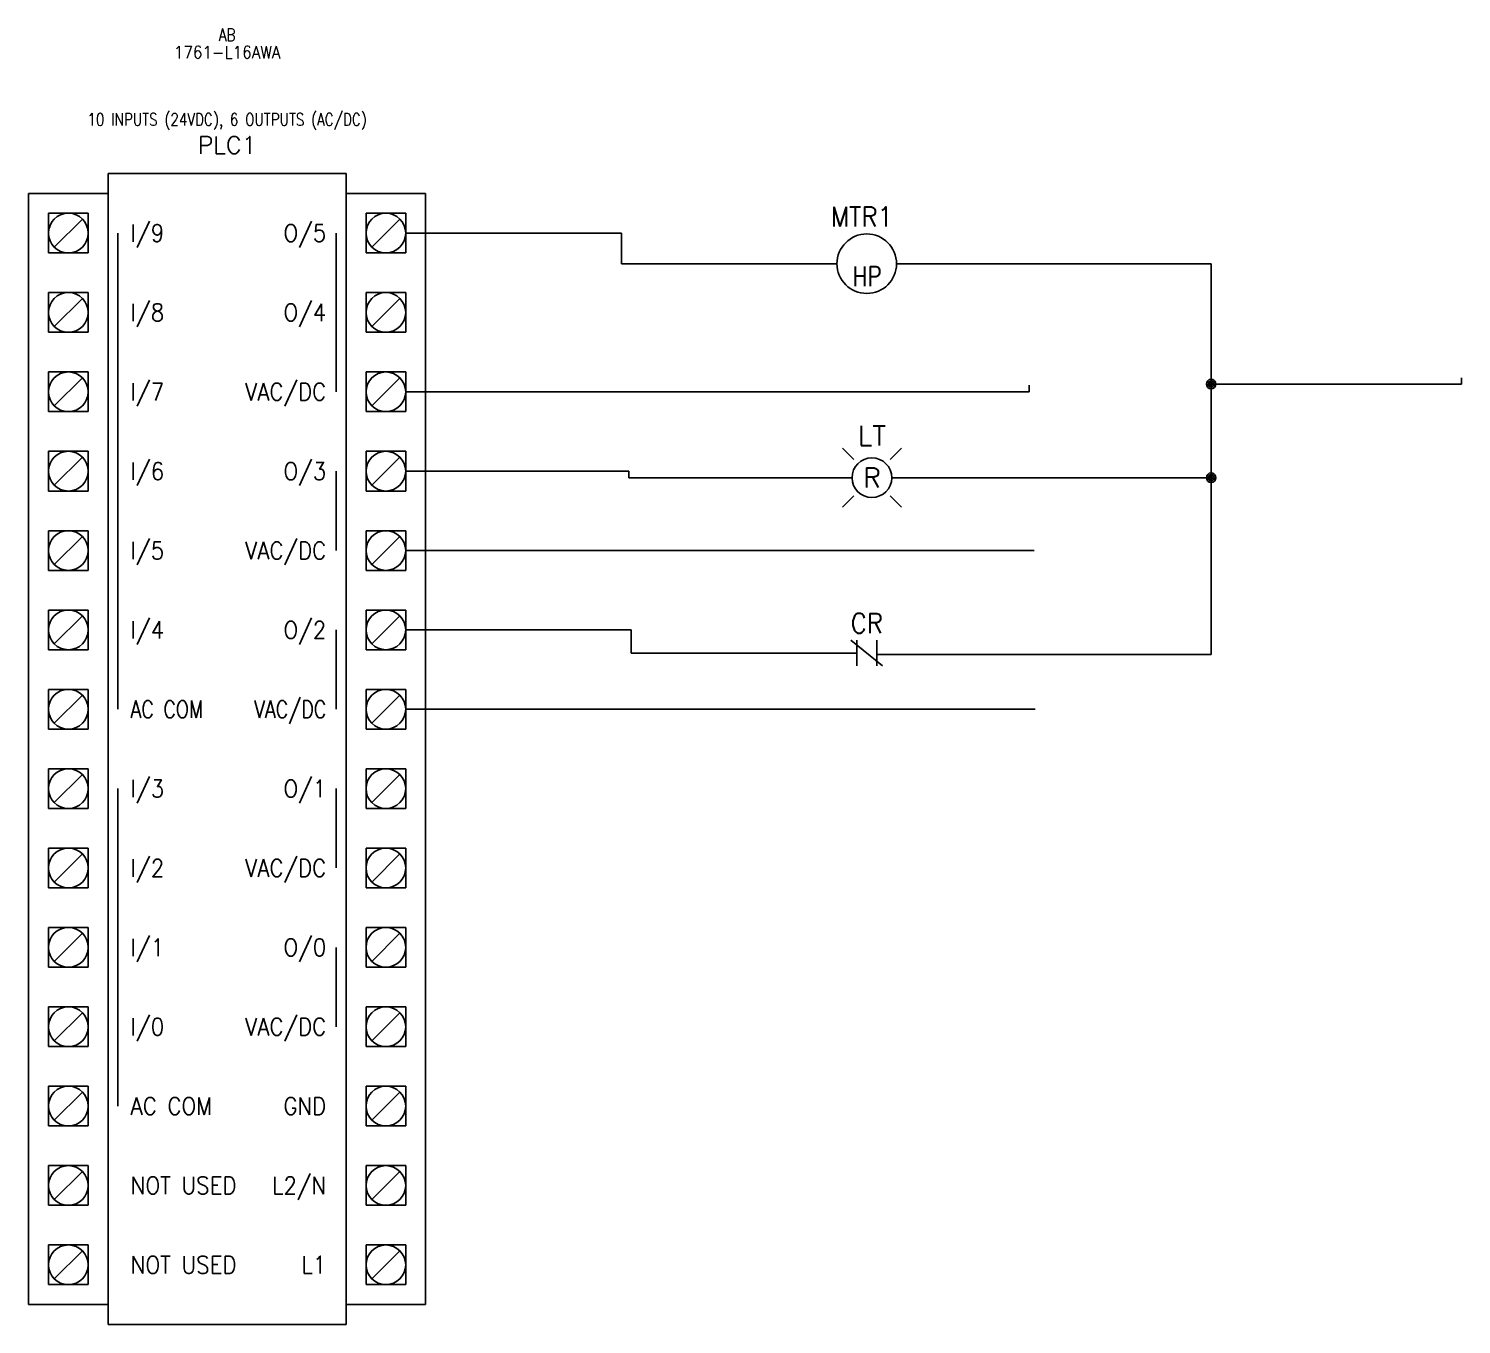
# Model space of a CAD drawing. Header units: inches. Extents: x 5.6 to 25.5, y 3.7 to 20.8.
# Drawn here: x 5.55 to 14.58, y 3.7 to 11.86 of the extents above; entities that cross this region are included whole.
import ezdxf
from ezdxf.enums import TextEntityAlignment as Align

# ---------------------------------------------------------------- set-up
doc = ezdxf.new("R2010")
doc.units = ezdxf.units.IN
doc.header["$MEASUREMENT"] = 0
for name, color, linetype in [('DESC', 150, 'Continuous'), ('MISC', 7, 'Continuous'), ('SYMS', 7, 'Continuous'), ('TAGS', 150, 'Continuous'), ('TERMS', 123, 'Continuous'), ('WIRES', 10, 'Continuous')]:
    doc.layers.add(name, color=color, linetype=linetype)
doc.styles.add('WD', font='romans.shx')

# ---------------------------------------------------------------- blocks, each defined once
blk = doc.blocks.new('PLCIO50E1761-L16AWA')
for p, q in [((-0.75, 0.375), (0.75, 0.375)), ((-0.75, 0.25), (-0.75, 0.375)), ((0.75, 0.375), (0.75, -6.875)), ((-1.25, 0.25), (-1.25, -6.75)), ((-0.75, 0.25), (-1.25, 0.25)), ((-0.75, -6.75), (-0.75, 0.25)), ((1.25, 0.25), (0.75, 0.25)), ((1.25, -6.75), (1.25, 0.25)), ((-1.125, 0.125), (-0.875, 0.125)), ((-1.125, -0.125), (-1.125, 0.125)), ((-0.875, 0.125), (-0.875, -0.125)), ((0.875, -0.125), (0.875, 0.125)), ((0.875, 0.125), (1.125, 0.125)), ((1.125, 0.125), (1.125, -0.125)), ((-0.9116, 0.0884), (-1.0884, -0.0884)), ((-0.6875, 0), (-0.6875, -3)), ((0.6875, 0), (0.6875, -1)), ((1.0884, 0.0884), (0.9116, -0.0884)), ((-0.875, -0.125), (-1.125, -0.125)), ((1.125, -0.125), (0.875, -0.125)), ((-1.125, -0.375), (-0.875, -0.375)), ((-1.125, -0.375), (-0.875, -0.375)), ((-1.125, -0.625), (-1.125, -0.375)), ((-1.125, -0.625), (-1.125, -0.375)), ((-0.9116, -0.4116), (-1.0884, -0.5884)), ((-0.875, -0.375), (-0.875, -0.625)), ((-0.875, -0.375), (-0.875, -0.625)), ((0.875, -0.625), (0.875, -0.375)), ((0.875, -0.375), (1.125, -0.375)), ((1.0884, -0.4116), (0.9116, -0.5884)), ((1.125, -0.375), (1.125, -0.625)), ((-0.875, -0.625), (-1.125, -0.625)), ((-0.875, -0.625), (-1.125, -0.625)), ((1.125, -0.625), (0.875, -0.625)), ((-1.125, -0.875), (-0.875, -0.875)), ((-1.125, -0.875), (-0.875, -0.875)), ((-1.125, -1.125), (-1.125, -0.875)), ((-1.125, -1.125), (-1.125, -0.875)), ((-0.875, -0.875), (-0.875, -1.125)), ((-0.875, -0.875), (-0.875, -1.125)), ((0.875, -1.125), (0.875, -0.875)), ((0.875, -0.875), (1.125, -0.875)), ((1.125, -0.875), (1.125, -1.125)), ((-0.9116, -0.9116), (-1.0884, -1.0884)), ((1.0884, -0.9116), (0.9116, -1.0884)), ((-0.875, -1.125), (-1.125, -1.125)), ((-0.875, -1.125), (-1.125, -1.125)), ((1.125, -1.125), (0.875, -1.125)), ((-1.125, -1.375), (-0.875, -1.375)), ((-1.125, -1.375), (-0.875, -1.375)), ((-1.125, -1.625), (-1.125, -1.375)), ((-1.125, -1.625), (-1.125, -1.375)), ((-0.9116, -1.4116), (-1.0884, -1.5884)), ((-0.875, -1.375), (-0.875, -1.625)), ((-0.875, -1.375), (-0.875, -1.625)), ((0.875, -1.625), (0.875, -1.375)), ((0.875, -1.375), (1.125, -1.375)), ((1.0884, -1.4116), (0.9116, -1.5884)), ((1.125, -1.375), (1.125, -1.625)), ((0.6875, -1.5), (0.6875, -2)), ((-0.875, -1.625), (-1.125, -1.625)), ((-0.875, -1.625), (-1.125, -1.625)), ((1.125, -1.625), (0.875, -1.625)), ((-1.125, -1.875), (-0.875, -1.875)), ((-1.125, -1.875), (-0.875, -1.875)), ((-1.125, -2.125), (-1.125, -1.875)), ((-1.125, -2.125), (-1.125, -1.875)), ((-0.875, -1.875), (-0.875, -2.125)), ((-0.875, -1.875), (-0.875, -2.125)), ((0.875, -2.125), (0.875, -1.875)), ((0.875, -2.125), (0.875, -1.875)), ((0.875, -1.875), (1.125, -1.875)), ((0.875, -1.875), (1.125, -1.875)), ((1.125, -1.875), (1.125, -2.125)), ((1.125, -1.875), (1.125, -2.125)), ((-0.9116, -1.9116), (-1.0884, -2.0884)), ((1.0884, -1.9116), (0.9116, -2.0884)), ((-0.875, -2.125), (-1.125, -2.125)), ((-0.875, -2.125), (-1.125, -2.125)), ((1.125, -2.125), (0.875, -2.125)), ((1.125, -2.125), (0.875, -2.125)), ((-1.125, -2.375), (-0.875, -2.375)), ((-1.125, -2.375), (-0.875, -2.375)), ((-1.125, -2.625), (-1.125, -2.375)), ((-1.125, -2.625), (-1.125, -2.375)), ((-0.9116, -2.4116), (-1.0884, -2.5884)), ((-0.875, -2.375), (-0.875, -2.625)), ((-0.875, -2.375), (-0.875, -2.625)), ((0.875, -2.625), (0.875, -2.375)), ((0.875, -2.375), (1.125, -2.375)), ((1.0884, -2.4116), (0.9116, -2.5884)), ((1.125, -2.375), (1.125, -2.625)), ((0.6875, -2.5), (0.6875, -3)), ((-0.875, -2.625), (-1.125, -2.625)), ((-0.875, -2.625), (-1.125, -2.625)), ((1.125, -2.625), (0.875, -2.625)), ((-1.125, -2.875), (-0.875, -2.875)), ((-1.125, -2.875), (-0.875, -2.875)), ((-1.125, -3.125), (-1.125, -2.875)), ((-1.125, -3.125), (-1.125, -2.875)), ((-0.875, -2.875), (-0.875, -3.125)), ((-0.875, -2.875), (-0.875, -3.125)), ((0.875, -3.125), (0.875, -2.875)), ((0.875, -2.875), (1.125, -2.875)), ((1.125, -2.875), (1.125, -3.125)), ((-0.9116, -2.9116), (-1.0884, -3.0884)), ((1.0884, -2.9116), (0.9116, -3.0884)), ((-0.875, -3.125), (-1.125, -3.125)), ((-0.875, -3.125), (-1.125, -3.125)), ((1.125, -3.125), (0.875, -3.125)), ((-1.125, -3.375), (-0.875, -3.375)), ((-1.125, -3.375), (-0.875, -3.375)), ((-1.125, -3.625), (-1.125, -3.375)), ((-1.125, -3.625), (-1.125, -3.375)), ((-0.9116, -3.4116), (-1.0884, -3.5884)), ((-0.875, -3.375), (-0.875, -3.625)), ((-0.875, -3.375), (-0.875, -3.625)), ((0.875, -3.625), (0.875, -3.375)), ((0.875, -3.375), (1.125, -3.375)), ((1.0884, -3.4116), (0.9116, -3.5884)), ((1.125, -3.375), (1.125, -3.625)), ((-0.6875, -3.5), (-0.6875, -5.5)), ((0.6875, -3.5), (0.6875, -4)), ((-0.875, -3.625), (-1.125, -3.625)), ((-0.875, -3.625), (-1.125, -3.625)), ((1.125, -3.625), (0.875, -3.625)), ((-1.125, -3.875), (-0.875, -3.875)), ((-1.125, -3.875), (-0.875, -3.875)), ((-1.125, -4.125), (-1.125, -3.875)), ((-1.125, -4.125), (-1.125, -3.875)), ((-0.875, -3.875), (-0.875, -4.125)), ((-0.875, -3.875), (-0.875, -4.125)), ((0.875, -4.125), (0.875, -3.875)), ((0.875, -3.875), (1.125, -3.875)), ((1.125, -3.875), (1.125, -4.125)), ((-0.9116, -3.9116), (-1.0884, -4.0884)), ((1.0884, -3.9116), (0.9116, -4.0884)), ((-0.875, -4.125), (-1.125, -4.125)), ((-0.875, -4.125), (-1.125, -4.125)), ((1.125, -4.125), (0.875, -4.125)), ((-1.125, -4.375), (-0.875, -4.375)), ((-1.125, -4.375), (-0.875, -4.375)), ((-1.125, -4.625), (-1.125, -4.375)), ((-1.125, -4.625), (-1.125, -4.375)), ((-0.9116, -4.4116), (-1.0884, -4.5884)), ((-0.875, -4.375), (-0.875, -4.625)), ((-0.875, -4.375), (-0.875, -4.625)), ((0.875, -4.625), (0.875, -4.375)), ((0.875, -4.375), (1.125, -4.375)), ((1.0884, -4.4116), (0.9116, -4.5884)), ((1.125, -4.375), (1.125, -4.625)), ((0.6875, -4.5), (0.6875, -5)), ((-0.875, -4.625), (-1.125, -4.625)), ((-0.875, -4.625), (-1.125, -4.625)), ((1.125, -4.625), (0.875, -4.625)), ((-1.125, -4.875), (-0.875, -4.875)), ((-1.125, -4.875), (-0.875, -4.875)), ((-1.125, -5.125), (-1.125, -4.875)), ((-1.125, -5.125), (-1.125, -4.875)), ((-0.9116, -4.9116), (-1.0884, -5.0884)), ((-0.875, -4.875), (-0.875, -5.125)), ((-0.875, -4.875), (-0.875, -5.125)), ((0.875, -5.125), (0.875, -4.875)), ((0.875, -4.875), (1.125, -4.875)), ((1.0884, -4.9116), (0.9116, -5.0884)), ((1.125, -4.875), (1.125, -5.125)), ((-0.875, -5.125), (-1.125, -5.125)), ((-0.875, -5.125), (-1.125, -5.125)), ((1.125, -5.125), (0.875, -5.125)), ((-1.125, -5.375), (-0.875, -5.375)), ((-1.125, -5.375), (-0.875, -5.375)), ((-1.125, -5.625), (-1.125, -5.375)), ((-1.125, -5.625), (-1.125, -5.375)), ((-0.9116, -5.4116), (-1.0884, -5.5884)), ((-0.875, -5.375), (-0.875, -5.625)), ((-0.875, -5.375), (-0.875, -5.625)), ((0.875, -5.625), (0.875, -5.375)), ((0.875, -5.375), (1.125, -5.375)), ((1.0884, -5.4116), (0.9116, -5.5884)), ((1.125, -5.375), (1.125, -5.625)), ((-0.875, -5.625), (-1.125, -5.625)), ((-0.875, -5.625), (-1.125, -5.625)), ((1.125, -5.625), (0.875, -5.625)), ((-1.125, -5.875), (-0.875, -5.875)), ((-1.125, -5.875), (-0.875, -5.875)), ((-1.125, -6.125), (-1.125, -5.875)), ((-1.125, -6.125), (-1.125, -5.875)), ((-0.9116, -5.9116), (-1.0884, -6.0884)), ((-0.875, -5.875), (-0.875, -6.125)), ((-0.875, -5.875), (-0.875, -6.125)), ((0.875, -6.125), (0.875, -5.875)), ((0.875, -5.875), (1.125, -5.875)), ((1.0884, -5.9116), (0.9116, -6.0884)), ((1.125, -5.875), (1.125, -6.125)), ((-0.875, -6.125), (-1.125, -6.125)), ((-0.875, -6.125), (-1.125, -6.125)), ((1.125, -6.125), (0.875, -6.125)), ((-1.125, -6.375), (-0.875, -6.375)), ((-1.125, -6.375), (-0.875, -6.375)), ((-1.125, -6.625), (-1.125, -6.375)), ((-1.125, -6.625), (-1.125, -6.375)), ((-0.875, -6.375), (-0.875, -6.625)), ((-0.875, -6.375), (-0.875, -6.625)), ((0.875, -6.625), (0.875, -6.375)), ((0.875, -6.625), (0.875, -6.375)), ((0.875, -6.375), (1.125, -6.375)), ((0.875, -6.375), (1.125, -6.375)), ((1.125, -6.375), (1.125, -6.625)), ((1.125, -6.375), (1.125, -6.625)), ((-0.9116, -6.4116), (-1.0884, -6.5884)), ((1.0884, -6.4116), (0.9116, -6.5884)), ((-0.875, -6.625), (-1.125, -6.625)), ((-0.875, -6.625), (-1.125, -6.625)), ((1.125, -6.625), (0.875, -6.625)), ((1.125, -6.625), (0.875, -6.625)), ((-1.25, -6.75), (-0.75, -6.75)), ((-0.75, -6.875), (-0.75, -6.75)), ((0.75, -6.75), (1.25, -6.75)), ((0.75, -6.875), (-0.75, -6.875))]:
    blk.add_line(p, q)
for centre in [(-1, 0), (1, 0), (-1, -0.5), (1, -0.5), (-1, -1), (1, -1), (-1, -1.5), (1, -1.5), (-1, -2), (1, -2), (-1, -2.5), (1, -2.5), (-1, -3), (1, -3), (-1, -3.5), (1, -3.5), (-1, -4), (1, -4), (-1, -4.5), (1, -4.5), (-1, -5), (1, -5), (-1, -5.5), (1, -5.5), (-1, -6), (1, -6), (-1, -6.5), (1, -6.5)]:
    blk.add_circle(centre, 0.125)
at = {"style": 'WD'}
for tag, width, p in [('INST', 0.8, (0, 1.4425)), ('LOC', 0.8, (0, 1.335)), ('MFG', 0.8, (0, 1.2097)), ('CAT', 0.9, (0, 1.1004)), ('DESC', 0.8, (0, 0.6768))]:
    blk.add_attdef(tag, text='', height=0.0781, dxfattribs=dict(at, width=width)).set_placement(p, align=Align.CENTER)
at = {"linetype": 'Continuous', "style": 'WD', "flags": 9}
for tag, p in [('ASSYCODE', (0.23, 1.2186)), ('FAMILY', (0.2309, 1.1941))]:
    blk.add_attdef(tag, text='', height=0.01, dxfattribs=at).set_placement(p, align=Align.CENTER)
at = {"style": 'WD'}
for tag, p in [('LINE1', (0, 0.9597)), ('LINE2', (0, 0.8035)), ('TAG1', (0, 0.5))]:
    blk.add_attdef(tag, text='', height=0.1094, dxfattribs=at).set_placement(p, align=Align.CENTER)
at = {"style": 'WD', "width": 0.9}
for tag, p in [('DESCA01', (-2.0024, 0.0467)), ('DESCB01', (-2.0024, -0.1718)), ('DESCA02', (-2.0024, -0.4533)), ('DESCB02', (-2.0024, -0.6718)), ('DESCA03', (-2.0024, -0.9533)), ('DESCB03', (-2.0024, -1.1718)), ('DESCA04', (-2.0024, -1.4533)), ('DESCB04', (-2.0024, -1.6718)), ('DESCA05', (-2.0024, -1.9533)), ('DESCB05', (-2.0024, -2.1718)), ('DESCA06', (-2.0024, -2.4533)), ('DESCB06', (-2.0024, -2.6718)), ('DESCA08', (-2.0024, -3.4533)), ('DESCB08', (-2.0024, -3.6718)), ('DESCA09', (-2.0024, -3.9533)), ('DESCB09', (-2.0024, -4.1718)), ('DESCA10', (-2.0024, -4.4533)), ('DESCB10', (-2.0024, -4.6718)), ('DESCA11', (-2.0024, -4.9533)), ('DESCB11', (-2.0024, -5.1718))]:
    blk.add_attdef(tag, text='', height=0.125, dxfattribs=at).set_placement(p, align=Align.RIGHT)
for tag, p in [('DESCA15', (1.9976, 0.0467)), ('DESCB15', (1.9976, -0.1718)), ('DESCA16', (1.9976, -0.4533)), ('DESCB16', (1.9976, -0.6718)), ('DESCA18', (1.9976, -1.4533)), ('DESCB18', (1.9976, -1.6718)), ('DESCA20', (1.9976, -2.4533)), ('DESCB20', (1.9976, -2.6718)), ('DESCA22', (1.9976, -3.4533)), ('DESCB22', (1.9976, -3.6718)), ('DESCA24', (1.9976, -4.4533)), ('DESCB24', (1.9976, -4.6718))]:
    blk.add_attdef(tag, p, '', height=0.125, dxfattribs=at)
at = {"style": 'WD', "flags": 1}
for tag, p in [('X4TERM01', (-1.125, 0)), ('X1TERM15', (1.125, 0)), ('X4TERM02', (-1.125, -0.5)), ('X1TERM16', (1.125, -0.5)), ('X4TERM03', (-1.125, -1)), ('X1TERM17', (1.125, -1)), ('X4TERM04', (-1.125, -1.5)), ('X1TERM18', (1.125, -1.5)), ('X4TERM05', (-1.125, -2)), ('X1TERM19', (1.125, -2)), ('X4TERM06', (-1.125, -2.5)), ('X1TERM20', (1.125, -2.5)), ('X4TERM07', (-1.125, -3)), ('X1TERM21', (1.125, -3)), ('X4TERM08', (-1.125, -3.5)), ('X1TERM22', (1.125, -3.5)), ('X4TERM09', (-1.125, -4)), ('X1TERM23', (1.125, -4)), ('X4TERM10', (-1.125, -4.5)), ('X1TERM24', (1.125, -4.5)), ('X4TERM11', (-1.125, -5)), ('X1TERM25', (1.125, -5)), ('X4TERM12', (-1.125, -5.5)), ('X1TERM26', (1.125, -5.5)), ('X4TERM13', (-1.125, -6)), ('X1TERM27', (1.125, -6)), ('X4TERM14', (-1.125, -6.5)), ('X1TERM28', (1.125, -6.5))]:
    blk.add_attdef(tag, p, '', height=0.0109, dxfattribs=at)
at = {"style": 'WD'}
for tag, width, p in [('TAGA01', 0.9, (-0.6077, 0)), ('TAGA02', 0.9, (-0.6077, -0.5)), ('TAGA03', 0.9, (-0.6077, -1)), ('TAGA04', 0.9, (-0.6077, -1.5)), ('TAGA05', 0.9, (-0.6077, -2)), ('TAGA06', 0.9, (-0.6077, -2.5)), ('TERMDESC07', 0.8, (-0.6077, -3)), ('TAGA08', 0.9, (-0.6077, -3.5)), ('TAGA09', 0.9, (-0.6077, -4)), ('TAGA10', 0.9, (-0.6077, -4.5)), ('TAGA11', 0.9, (-0.6077, -5)), ('TERMDESC12', 0.9, (-0.6077, -5.5)), ('TERMDESC13', 0.9, (-0.6077, -6)), ('TERMDESC14', 0.9, (-0.6077, -6.5))]:
    blk.add_attdef(tag, text='', height=0.1094, dxfattribs=dict(at, width=width)).set_placement(p, align=Align.MIDDLE_LEFT)
for tag, width, p in [('TAGA15', 0.9, (0.625, 0)), ('TAGA16', 0.9, (0.625, -0.5)), ('TERMDESC17', 0.9, (0.625, -1)), ('TAGA18', 0.9, (0.625, -1.5)), ('TERMDESC19', 0.9, (0.625, -2)), ('TAGA20', 0.9, (0.625, -2.5)), ('TERMDESC21', 0.8, (0.625, -3)), ('TAGA22', 0.9, (0.625, -3.5)), ('TERMDESC23', 0.9, (0.625, -4)), ('TAGA24', 0.9, (0.625, -4.5)), ('TERMDESC25', 0.9, (0.625, -5)), ('TERMDESC26', 0.9, (0.625, -5.5)), ('TERMDESC27', 0.9, (0.625, -6)), ('TERMDESC28', 0.9, (0.625, -6.5))]:
    blk.add_attdef(tag, text='', height=0.1094, dxfattribs=dict(at, width=width)).set_placement(p, align=Align.MIDDLE_RIGHT)
at = {"style": 'WD', "width": 0.9}
for tag, p in [('TERM01', (-1.1536, -0.0625)), ('TERM02', (-1.1577, -0.5625)), ('TERM03', (-1.1577, -1.0625)), ('TERM04', (-1.1577, -1.5625)), ('TERM05', (-1.1577, -2.0625)), ('TERM06', (-1.1577, -2.5625)), ('TERM07', (-1.1577, -3.0625)), ('TERM08', (-1.1577, -3.5625)), ('TERM09', (-1.1577, -4.0625)), ('TERM10', (-1.1577, -4.5625)), ('TERM11', (-1.1577, -5.0625)), ('TERM12', (-1.1577, -5.5625)), ('TERM13', (-1.1577, -6.0625)), ('TERM14', (-1.1577, -6.5625))]:
    blk.add_attdef(tag, text='', height=0.0781, dxfattribs=at).set_placement(p, align=Align.TOP_RIGHT)
for tag, p in [('TERM15', (1.1635, -0.0625)), ('TERM16', (1.1635, -0.5625)), ('TERM17', (1.1635, -1.0625)), ('TERM18', (1.1635, -1.5625)), ('TERM19', (1.1635, -2.0625)), ('TERM20', (1.1635, -2.5625)), ('TERM21', (1.1635, -3.0625)), ('TERM22', (1.1635, -3.5625)), ('TERM23', (1.1635, -4.0625)), ('TERM24', (1.1635, -4.5625)), ('TERM25', (1.1635, -5.0625)), ('TERM26', (1.1635, -5.5625)), ('TERM27', (1.1635, -6.0625)), ('TERM28', (1.1635, -6.5625))]:
    blk.add_attdef(tag, text='', height=0.0781, dxfattribs=at).set_placement(p, align=Align.TOP_LEFT)
blk = doc.blocks.new('HMO12')
blk.add_circle((0, 0), 0.1875)
at = {"style": 'WD'}
for tag, width, p in [('INST', 0.7, (-0.0257, 0.5595)), ('LOC', 0.7, (-0.0257, 0.3899)), ('TAG1', 0.9, (-0.0312, 0.2336)), ('RATING1', 0.8, (0, 0))]:
    blk.add_attdef(tag, text='', height=0.125, dxfattribs=dict(at, width=width)).set_placement(p, align=Align.CENTER)
at = {"linetype": 'Continuous', "style": 'WD', "flags": 9}
blk.add_attdef('ASSYCODE', text='', height=0.01, dxfattribs=at).set_placement((0, 0.125), align=Align.CENTER)
at = {"style": 'WD', "flags": 9}
blk.add_attdef('FAMILY', text='', height=0.01, dxfattribs=at).set_placement((-0.0053, 0.1698), align=Align.CENTER)
at = {"linetype": 'Continuous', "style": 'WD', "flags": 1}
for tag, p in [('MFG', (0, 0.1404)), ('CAT', (0, 0.1593))]:
    blk.add_attdef(tag, text='', height=0.01, dxfattribs=at).set_placement(p, align=Align.MIDDLE)
at = {"style": 'WD'}
for tag, p, width in [('DESC1', (1.126, 0.0461), 0.9), ('DESC2', (1.126, -0.1101), 0.9), ('DESC3', (1.126, -0.2664), 0.9), ('RATING3', (1.125, -0.4226), 0.8), ('RATING4', (1.125, -0.5789), 0.8), ('WDTAGALT', (1.125, -0.75), 0.7)]:
    blk.add_attdef(tag, p, '', height=0.125, dxfattribs=dict(at, width=width))
at = {"style": 'WD', "flags": 1}
for tag, p in [('X4TERM01', (-0.1875, 0)), ('X1TERM02', (0.1875, 0)), ('X0TERM03', (0.1326, -0.1326))]:
    blk.add_attdef(tag, p, '', height=0.0125, dxfattribs=at)
at = {"linetype": 'Continuous', "style": 'WD'}
blk.add_attdef('TERM01', text='', height=0.125, dxfattribs=at).set_placement((-0.2312, -0.0349), align=Align.TOP_RIGHT)
at = {"style": 'WD', "width": 0.8}
blk.add_attdef('RATING2', text='', height=0.125, dxfattribs=at).set_placement((0.0012, -0.0165), align=Align.TOP_CENTER)
at = {"linetype": 'Continuous', "style": 'WD'}
for tag, p in [('TERM02', (0.2312, -0.0349)), ('TERM03', (0.0625, -0.2188))]:
    blk.add_attdef(tag, text='', height=0.125, dxfattribs=at).set_placement(p, align=Align.TOP_LEFT)
blk = doc.blocks.new('HLT1R')
for p, q in [((-0.1149, 0.1149), (-0.1856, 0.1856)), ((0.1149, 0.1149), (0.1856, 0.1856)), ((-0.1149, -0.1149), (-0.1856, -0.1856)), ((0.1149, -0.1149), (0.1856, -0.1856))]:
    blk.add_line(p, q)
blk.add_circle((0, 0), 0.125)
at = {"style": 'WD', "width": 0.7}
for tag, p in [('INST', (0.0055, 0.5282)), ('LOC', (0.0055, 0.3586))]:
    blk.add_attdef(tag, text='', height=0.125, dxfattribs=at).set_placement(p, align=Align.CENTER)
at = {"style": 'WD'}
blk.add_attdef('TAG1', text='', height=0.125, dxfattribs=at).set_placement((0, 0.2024), align=Align.CENTER)
at = {"linetype": 'Continuous', "style": 'WD', "flags": 9}
blk.add_attdef('ASSYCODE', text='', height=0.01, dxfattribs=at).set_placement((-0.0032, 0.0979), align=Align.CENTER)
at = {"style": 'WD', "flags": 9}
blk.add_attdef('FAMILY', text='', height=0.01, dxfattribs=at).set_placement((-0.0053, 0.1606), align=Align.CENTER)
at = {"linetype": 'Continuous', "style": 'WD', "flags": 1}
for tag, p in [('MFG', (0, 0.1208)), ('CAT', (0, 0.1403))]:
    blk.add_attdef(tag, text='', height=0.01, dxfattribs=at).set_placement(p, align=Align.MIDDLE)
at = {"style": 'WD'}
for tag, p, width in [('DESC1', (1.125, 0), 0.9), ('WDTAGALT', (1.125, -0.3125), 0.7)]:
    blk.add_attdef(tag, p, '', height=0.125, dxfattribs=dict(at, width=width))
blk.add_attdef('COLOR', text='', height=0.125, dxfattribs=at).set_placement((0, 0), align=Align.MIDDLE)
at = {"style": 'WD', "flags": 1}
for tag, p in [('X4TERM01', (-0.125, 0)), ('X1TERM02', (0.125, 0))]:
    blk.add_attdef(tag, p, '', height=0.0125, dxfattribs=at)
at = {"linetype": 'Continuous', "style": 'WD', "flags": 8}
blk.add_attdef('TERM01', text='', height=0.125, dxfattribs=at).set_placement((-0.175, -0.0314), align=Align.TOP_RIGHT)
blk.add_attdef('TERM02', text='', height=0.125, dxfattribs=at).set_placement((0.175, -0.0314), align=Align.TOP_LEFT)
at = {"style": 'WD', "width": 0.9}
blk.add_attdef('DESC2', text='', height=0.125, dxfattribs=at).set_placement((1.125, -0.0312), align=Align.TOP_LEFT)
blk = doc.blocks.new('HCR22')
at = {"linetype": 'Continuous'}
for p, q in [((-0.1, 0.08), (0.1, -0.08)), ((-0.0625, 0.08), (-0.0625, -0.08)), ((0.0625, 0.08), (0.0625, -0.08))]:
    blk.add_line(p, q, dxfattribs=at)
at = {"style": 'WD'}
for tag, width, p in [('INST', 0.7, (0, 0.4508)), ('LOC', 0.7, (0, 0.2812)), ('TAG2', 0.9, (0, 0.125)), ('XREF', 0.7, (0, -0.2975)), ('DESC1', 0.7, (0, -0.4495)), ('DESC2', 0.7, (0, -0.5968)), ('DESC3', 0.7, (0, -0.7442))]:
    blk.add_attdef(tag, text='', height=0.125, dxfattribs=dict(at, width=width)).set_placement(p, align=Align.CENTER)
for tag, p in [('X2LINK', (0, 0.125)), ('X8LINK', (0, -0.125))]:
    blk.add_attdef(tag, p, '', height=0.01, dxfattribs=at)
for tag, p, height, flags in [('X4TERM01', (-0.0625, 0), 0.0125, 1), ('X1TERM02', (0.0625, 0), 0.0125, 1), ('CONTACT', (0.0973, 0.0197), 0.01, 1), ('FAMILY', (0.0973, 0.0364), 0.01, 9)]:
    blk.add_attdef(tag, p, '', height=height, dxfattribs=dict(at, flags=flags))
at = {"linetype": 'Continuous', "style": 'WD', "flags": 8}
blk.add_attdef('TERM01', text='', height=0.125, dxfattribs=at).set_placement((-0.125, -0.0158), align=Align.TOP_RIGHT)
blk.add_attdef('TERM02', text='', height=0.125, dxfattribs=at).set_placement((0.125, -0.0158), align=Align.TOP_LEFT)
blk = doc.blocks.new('WDDOT')
for radius in [0.03, 0.0187, 0.00929]:
    blk.add_circle((0, 0), radius)

msp = doc.modelspace()

# ---------------------------------------------------------------- linework, layer by layer
at = {"layer": 'WIRES'}
for p, q in [((7.9278, 10.5753), (9.2862, 10.5753)), ((9.2862, 10.5753), (9.2862, 10.3822)), ((9.2862, 10.3822), (10.6445, 10.3822)), ((11.0195, 10.3822), (13.001, 10.3822)), ((13.001, 10.3822), (13.001, 7.9213)), ((14.5773, 9.6242), (14.5773, 9.6627)), ((7.9278, 9.5753), (11.854, 9.5753)), ((11.854, 9.5753), (11.854, 9.6178)), ((13.001, 9.6242), (14.5773, 9.6242)), ((7.9278, 9.0753), (9.3337, 9.0753)), ((9.3337, 9.0753), (9.3337, 9.0341)), ((9.3337, 9.0341), (10.7395, 9.0341)), ((10.9895, 9.0341), (13.001, 9.0341)), ((7.9278, 8.5753), (11.886, 8.5753)), ((7.9278, 8.0753), (9.3487, 8.0753)), ((9.3487, 8.0753), (9.3487, 7.9296)), ((9.3487, 7.9296), (10.7695, 7.9296)), ((13.001, 7.9213), (10.8945, 7.9213)), ((7.9278, 7.5753), (11.8924, 7.5753))]:
    msp.add_line(p, q, dxfattribs=at)

# ---------------------------------------------------------------- block references
at = {"layer": 'SYMS'}
ref = msp.add_blockref('PLCIO50E1761-L16AWA', (6.8028, 10.5753), dxfattribs=at)
ref.add_attrib('MFG', 'AB', dxfattribs={"layer": 'MISC', "height": 0.07812, "style": 'WD', "width": 0.8}).set_placement((6.8028, 11.785), align=Align.CENTER)
ref.add_attrib('CAT', '1761-L16AWA', dxfattribs={"layer": 'MISC', "height": 0.078125, "style": 'WD', "width": 0.9}).set_placement((6.8028, 11.6756), align=Align.CENTER)
ref.add_attrib('DESC', '10 INPUTS (24VDC), 6 OUTPUTS (AC/DC)', dxfattribs={"layer": 'DESC', "height": 0.078125, "style": 'WD', "width": 0.8}).set_placement((6.8028, 11.2521), align=Align.CENTER)
ref.add_attrib('TAG1', 'PLC1', dxfattribs={"layer": 'TAGS', "height": 0.10938, "style": 'WD'}).set_placement((6.8028, 11.0753), align=Align.CENTER)
ref.add_attrib('TAGA15', 'O/5', dxfattribs={"layer": 'TAGS', "height": 0.10938, "style": 'WD', "width": 0.9}).set_placement((7.4278, 10.5753), align=Align.MIDDLE_RIGHT)
ref.add_attrib('TAGA16', 'O/4', dxfattribs={"layer": 'TAGS', "height": 0.10938, "style": 'WD', "width": 0.9}).set_placement((7.4278, 10.0753), align=Align.MIDDLE_RIGHT)
ref.add_attrib('TAGA01', 'I/9', dxfattribs={"layer": 'TAGS', "height": 0.10938, "style": 'WD', "width": 0.9}).set_placement((6.1951, 10.5753), align=Align.MIDDLE_LEFT)
ref.add_attrib('TAGA02', 'I/8', dxfattribs={"layer": 'TAGS', "height": 0.10938, "style": 'WD', "width": 0.9}).set_placement((6.1951, 10.0753), align=Align.MIDDLE_LEFT)
ref.add_attrib('TERMDESC17', 'VAC/DC', dxfattribs={"layer": 'TERMS', "height": 0.10938, "style": 'WD', "width": 0.9}).set_placement((7.4278, 9.5753), align=Align.MIDDLE_RIGHT)
ref.add_attrib('TAGA18', 'O/3', dxfattribs={"layer": 'TAGS', "height": 0.10938, "style": 'WD', "width": 0.9}).set_placement((7.4278, 9.0753), align=Align.MIDDLE_RIGHT)
ref.add_attrib('TAGA03', 'I/7', dxfattribs={"layer": 'TAGS', "height": 0.10938, "style": 'WD', "width": 0.9}).set_placement((6.1951, 9.5753), align=Align.MIDDLE_LEFT)
ref.add_attrib('TAGA04', 'I/6', dxfattribs={"layer": 'TAGS', "height": 0.10938, "style": 'WD', "width": 0.9}).set_placement((6.1951, 9.0753), align=Align.MIDDLE_LEFT)
ref.add_attrib('TERMDESC19', 'VAC/DC', dxfattribs={"layer": 'TERMS', "height": 0.10938, "style": 'WD', "width": 0.9}).set_placement((7.4278, 8.5753), align=Align.MIDDLE_RIGHT)
ref.add_attrib('TAGA20', 'O/2', dxfattribs={"layer": 'TAGS', "height": 0.10938, "style": 'WD', "width": 0.9}).set_placement((7.4278, 8.0753), align=Align.MIDDLE_RIGHT)
ref.add_attrib('TAGA05', 'I/5', dxfattribs={"layer": 'TAGS', "height": 0.10938, "style": 'WD', "width": 0.9}).set_placement((6.1951, 8.5753), align=Align.MIDDLE_LEFT)
ref.add_attrib('TAGA06', 'I/4', dxfattribs={"layer": 'TAGS', "height": 0.10938, "style": 'WD', "width": 0.9}).set_placement((6.1951, 8.0753), align=Align.MIDDLE_LEFT)
ref.add_attrib('TERMDESC21', 'VAC/DC', dxfattribs={"layer": 'TERMS', "height": 0.10938, "style": 'WD', "width": 0.8}).set_placement((7.4278, 7.5753), align=Align.MIDDLE_RIGHT)
ref.add_attrib('TAGA22', 'O/1', dxfattribs={"layer": 'TAGS', "height": 0.10938, "style": 'WD', "width": 0.9}).set_placement((7.4278, 7.0753), align=Align.MIDDLE_RIGHT)
ref.add_attrib('TERMDESC07', 'AC COM', dxfattribs={"layer": 'TERMS', "height": 0.10938, "style": 'WD', "width": 0.8}).set_placement((6.1951, 7.5753), align=Align.MIDDLE_LEFT)
ref.add_attrib('TAGA08', 'I/3', dxfattribs={"layer": 'TAGS', "height": 0.10938, "style": 'WD', "width": 0.9}).set_placement((6.1951, 7.0753), align=Align.MIDDLE_LEFT)
ref.add_attrib('TERMDESC23', 'VAC/DC', dxfattribs={"layer": 'TERMS', "height": 0.10938, "style": 'WD', "width": 0.9}).set_placement((7.4278, 6.5753), align=Align.MIDDLE_RIGHT)
ref.add_attrib('TAGA24', 'O/0', dxfattribs={"layer": 'TAGS', "height": 0.10938, "style": 'WD', "width": 0.9}).set_placement((7.4278, 6.0753), align=Align.MIDDLE_RIGHT)
ref.add_attrib('TAGA09', 'I/2', dxfattribs={"layer": 'TAGS', "height": 0.10938, "style": 'WD', "width": 0.9}).set_placement((6.1951, 6.5753), align=Align.MIDDLE_LEFT)
ref.add_attrib('TAGA10', 'I/1', dxfattribs={"layer": 'TAGS', "height": 0.10938, "style": 'WD', "width": 0.9}).set_placement((6.1951, 6.0753), align=Align.MIDDLE_LEFT)
ref.add_attrib('TERMDESC25', 'VAC/DC', dxfattribs={"layer": 'TERMS', "height": 0.10938, "style": 'WD', "width": 0.9}).set_placement((7.4278, 5.5753), align=Align.MIDDLE_RIGHT)
ref.add_attrib('TERMDESC26', 'GND', dxfattribs={"layer": 'TERMS', "height": 0.10938, "style": 'WD', "width": 0.9}).set_placement((7.4278, 5.0753), align=Align.MIDDLE_RIGHT)
ref.add_attrib('TAGA11', 'I/0', dxfattribs={"layer": 'TAGS', "height": 0.10938, "style": 'WD', "width": 0.9}).set_placement((6.1951, 5.5753), align=Align.MIDDLE_LEFT)
ref.add_attrib('TERMDESC12', 'AC COM', dxfattribs={"layer": 'TERMS', "height": 0.10938, "style": 'WD', "width": 0.9}).set_placement((6.1951, 5.0753), align=Align.MIDDLE_LEFT)
ref.add_attrib('TERMDESC27', 'L2/N', dxfattribs={"layer": 'TERMS', "height": 0.10938, "style": 'WD', "width": 0.9}).set_placement((7.4278, 4.5753), align=Align.MIDDLE_RIGHT)
ref.add_attrib('TERMDESC28', 'L1', dxfattribs={"layer": 'TERMS', "height": 0.10938, "style": 'WD', "width": 0.9}).set_placement((7.4278, 4.0753), align=Align.MIDDLE_RIGHT)
ref.add_attrib('TERMDESC13', 'NOT USED', dxfattribs={"layer": 'TERMS', "height": 0.10938, "style": 'WD', "width": 0.9}).set_placement((6.1951, 4.5753), align=Align.MIDDLE_LEFT)
ref.add_attrib('TERMDESC14', 'NOT USED', dxfattribs={"layer": 'TERMS', "height": 0.10938, "style": 'WD', "width": 0.9}).set_placement((6.1951, 4.0753), align=Align.MIDDLE_LEFT)
ref = msp.add_blockref('HMO12', (10.832, 10.3822), dxfattribs=at)
ref.add_attrib('RATING2', 'HP', dxfattribs={"layer": 'MISC', "height": 0.125, "style": 'WD', "width": 0.8}).set_placement((10.8332, 10.3657), align=Align.TOP_CENTER)
ref.add_attrib('TAG1', 'MTR1', dxfattribs={"layer": 'TAGS', "height": 0.125, "style": 'WD', "width": 0.9}).set_placement((10.8007, 10.6158), align=Align.CENTER)
for p in [(13.001, 9.6242), (13.001, 9.0341)]:
    msp.add_blockref('WDDOT', p, dxfattribs=at)
ref = msp.add_blockref('HLT1R', (10.8645, 9.0341), dxfattribs=at)
ref.add_attrib('TAG1', 'LT', dxfattribs={"layer": 'TAGS', "height": 0.125, "style": 'WD'}).set_placement((10.8645, 9.2365), align=Align.CENTER)
ref.add_attrib('COLOR', 'R', dxfattribs={"layer": 'MISC', "height": 0.125, "style": 'WD'}).set_placement((10.8645, 9.0341), align=Align.MIDDLE)
ref = msp.add_blockref('HCR22', (10.832, 7.9296), dxfattribs=at)
ref.add_attrib('TAG2', 'CR', dxfattribs={"layer": 'TAGS', "height": 0.125, "style": 'WD', "width": 0.9}).set_placement((10.832, 8.0546), align=Align.CENTER)

doc.saveas('drawing.dxf')
